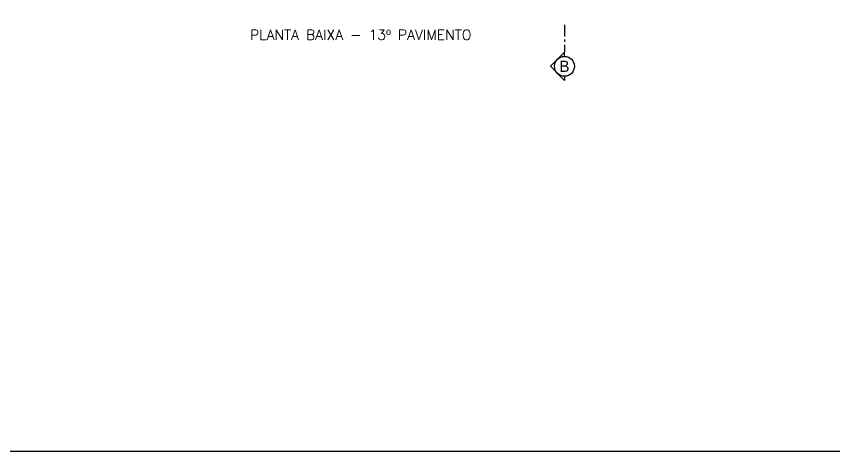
# Model space of a CAD drawing. Extents: x 544 to 914, y -40 to 56.
# Drawn here: x 715.32 to 747.35, y -25.46 to -8.41 of the extents above; entities that cross this region are included whole.
import ezdxf
from ezdxf.enums import TextEntityAlignment as Align

# ---------------------------------------------------------------- set-up
doc = ezdxf.new("R2010")
doc.units = 0
doc.header["$LTSCALE"] = 0.5
doc.header["$MEASUREMENT"] = 0
doc.linetypes.add('ACAD_ISO10W100', pattern=[18, 12, -3, 0, -3])
doc.layers.get('0').update_dxf_attribs({"linetype": 'CONTINUOUS'})
doc.layers.add('corte', color=2, linetype='ACAD_ISO10W100')
doc.layers.add('Título', color=3, linetype='CONTINUOUS')
doc.styles.add('CL140', font='fonte', dxfattribs={"height": 0.35})
doc.styles.add('T20', font='simplex.shx', dxfattribs={"height": 0.1})

msp = doc.modelspace()

# ---------------------------------------------------------------- linework, layer by layer
msp.add_lwpolyline([(674.447, 50.466), (779.378, 50.466), (779.378, -25.459), (674.447, -25.459)], close=True)
at = {"layer": 'corte', "color": 3, "ltscale": 0.075}
msp.add_line((736.799, -8.748), (736.799, -9.815), dxfattribs=at)
at = {"layer": 'corte', "color": 4, "linetype": 'ByBlock', "ltscale": 0.075}
for p, q in [((736.799, -9.815), (736.247, -10.367)), ((736.799, -9.976), (736.799, -9.815)), ((736.799, -10.92), (736.247, -10.367)), ((736.799, -10.758), (736.799, -10.92))]:
    msp.add_line(p, q, dxfattribs=at)
at = {"layer": 'corte', "color": 3, "linetype": 'ByBlock', "ltscale": 0.075}
msp.add_circle((736.799, -10.367), 0.391, dxfattribs=at)

# ---------------------------------------------------------------- texts
at = {"layer": 'corte', "color": 4, "ltscale": 0.075, "style": 'CL140'}
msp.add_text('B', height=0.438, dxfattribs=at).set_placement((736.799, -10.367), align=Align.MIDDLE)
at = {"layer": 'Título', "color": 4, "style": 'T20'}
msp.add_text('PLANTA BAIXA - 13º PAVIMENTO', height=0.4, dxfattribs=at).set_placement((724.475, -9.332))

doc.saveas('drawing.dxf')
